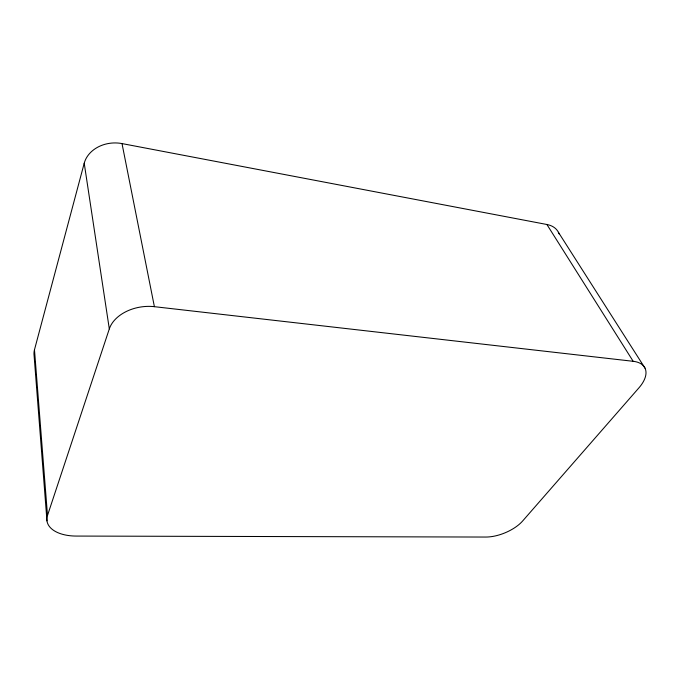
<?xml version="1.0" encoding="UTF-8"?>
<svg xmlns="http://www.w3.org/2000/svg" width="680" height="680" viewBox="0 0 680 680"><rect width="100%" height="100%" fill="white"/><g stroke="black" fill="none" stroke-linecap="round" stroke-linejoin="round"><path stroke-width="1.02" d="M46.971 520.88L34.085 355.427A31.917 21.326 -4.9 0 1 34.476 349.775L84.218 163.234A30.898 25.134 -2.9 0 1 122.009 143.582L546.899 224.494A31.628 20.128 -30.9 0 1 559.079 233.903M546.899 224.494L633.173 361.301A36.133 18.632 -27.9 0 1 638.945 387.838L522.656 520.973A28.892 13.566 -22.3 0 1 485.851 537.047L76.262 536.069A36.805 20.12 -8.8 0 1 47.507 515.457L109.31 328.907L84.218 163.234M109.31 328.907A36.482 25.143 -9 0 1 154.394 306.68L633.173 361.301M558.382 232.271L645.005 368.135M122.009 143.582L154.394 306.68M34.476 349.775L47.507 515.457"/></g></svg>
